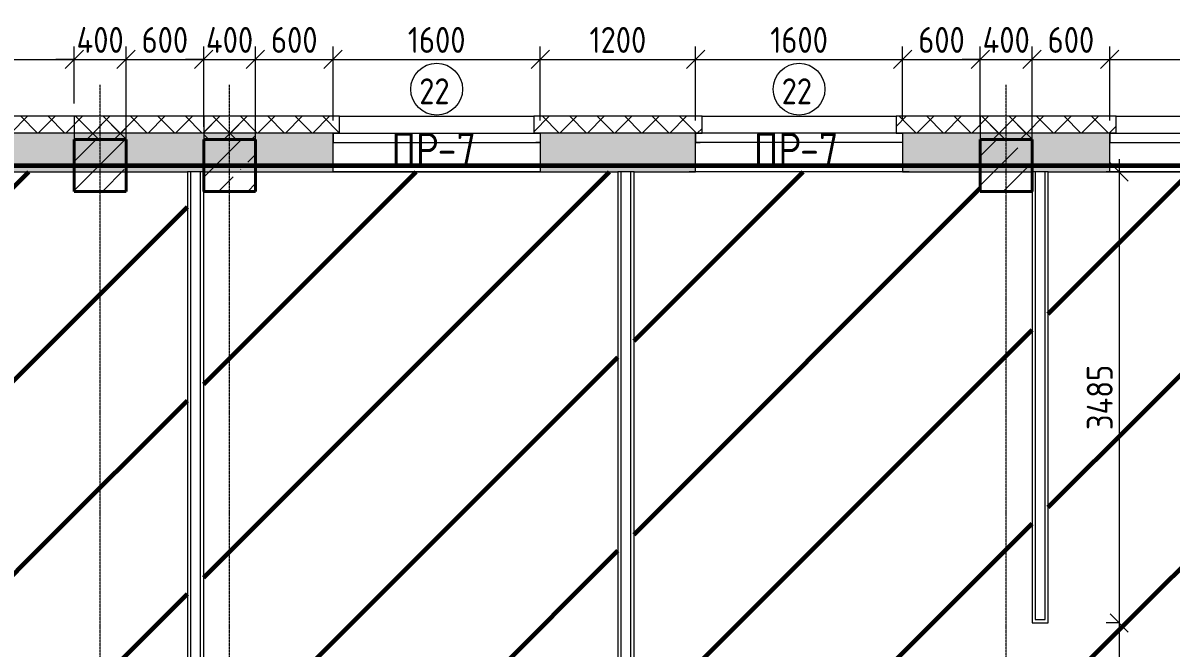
# Model space of a CAD drawing. Header units: millimetres. Extents: x -56773 to 323062, y -262288 to 76460.
# Drawn here: x 14213 to 23083, y -144922 to -140091 of the extents above; entities that cross this region are included whole.
import ezdxf

# ---------------------------------------------------------------- set-up
doc = ezdxf.new("R2010")
doc.units = ezdxf.units.MM
doc.linetypes.add('ADSK_Линия сетки', pattern=[25, 20, -2.5, 0, -2.5])
for name, color, linetype, lineweight in [('1.1)Стяжка керамзит  2 этаж', 5, 'Continuous', 60), ('3.1 Штукатурка внешн стен', 5, 'Continuous', 60), ('_ Окна', 7, 'Continuous', 18), ('Марки', 7, 'Continuous', 20), ('Марки окон', 7, 'Continuous', 20), ('Несущие колонны', 7, 'Continuous', 18), ('Окна', 7, 'Continuous', 9), ('Оси', 7, 'Continuous', 9), ('Размеры', 7, 'Continuous', 9), ('Стены внутренние', 7, 'Continuous', 18), ('Стены наружные', 7, 'Continuous', 18), ('Стены штриховка', 7, 'Continuous', 9)]:
    doc.layers.add(name, color=color, linetype=linetype, lineweight=lineweight)
doc.styles.add('GOST Common_2', font='', dxfattribs={"width": 0.9, "height": 250})
doc.styles.add('GOST Common_3', font='', dxfattribs={"width": 0.9, "height": 200})
doc.styles.get('GOST Common_2').set_extended_font_data('GOST Common')
doc.styles.get('GOST Common_3').set_extended_font_data('GOST Common')
doc.dimstyles.new('ADSK_Основной_2_0_1', dxfattribs={"dimscale": 304.8, "dimtxt": 201.142999, "dimasz": 0.463911, "dimexe": 0.328084, "dimexo": 0.328084, "dimgap": 0.164042, "dimtad": 1, "dimdec": 3, "dimrnd": 0.001, "dimdsep": 46, "dimtxsty": 'GOST Common_3', "dimblk1": 'OBLIQUE', "dimblk2": 'OBLIQUE', "dimsah": 1, "dimcen": 0.09, "dimdle": 0.328084, "dimazin": 2, "dimtfac": 1, "dimtdec": 4, "dimtix": 1, "dimtmove": 1, "dimatfit": 3, "dimfxl": 1, "dimtvp": 1, "dimtolj": 1, "dimtzin": 0, "dimlwd": 20, "dimlwe": 20, "dimarcsym": 2})
doc.dimstyles.new('ADSK_Основной_2_0_2', dxfattribs={"dimscale": 304.8, "dimtxt": 201.142999, "dimasz": 0.463911, "dimexe": 0.328084, "dimexo": 0.328084, "dimgap": 0.164042, "dimtad": 1, "dimdec": 3, "dimrnd": 0.001, "dimdsep": 46, "dimtxsty": 'GOST Common_3', "dimblk1": 'OBLIQUE', "dimblk2": 'OBLIQUE', "dimsah": 1, "dimcen": 0.09, "dimdle": 0.328084, "dimazin": 2, "dimtfac": 1, "dimtdec": 4, "dimtix": 1, "dimtmove": 0, "dimatfit": 3, "dimfxl": 1, "dimtvp": 1, "dimtolj": 1, "dimtzin": 0, "dimlwd": 20, "dimlwe": 20, "dimarcsym": 2})
pattern_1 = [(45, (9.36, -150597.75), (-224.5064, 224.5064), []), (45, (233.87, -150597.75), (-224.5064, 224.5064), [396.875, -79.375, 3.353, -76.022])]
pattern_2 = [(45, (9.36, -150597.75), (-106.066, 106.066), []), (135, (9.36, -150597.75), (-106.066, -106.066), [])]

# ---------------------------------------------------------------- blocks, each defined once
blk = doc.blocks.new('ADSK_КолоннаЖБ_Прямоугольная - 400x400 мм-1807143-Кладочный план 3-го этажа')
at = {"layer": 'Несущие колонны', "lineweight": 40}
for p, q in [((-200, 200), (200, 200)), ((-200, -200), (-200, 200)), ((200, 200), (200, -200)), ((200, -200), (-200, -200))]:
    blk.add_line(p, q, dxfattribs=at)
blk = doc.blocks.new('ОКНО L03 _2СТ_RS - ОК-5_1600х2000h-3556607-Кладочный план 3-го этажа')
at = {"layer": '_ Окна'}
for p, q in [((-838.1, -79), (761.9, -79)), ((-838.1, -149), (-838.1, -79)), ((-838.1, -79), (-803.1, -79)), ((-818.1, -79), (-38.1, -79)), ((-38.1, -79), (741.9, -79)), ((761.9, -79), (726.9, -79)), ((761.9, -149), (761.9, -79)), ((-838.1, -149), (761.9, -149)), ((-838.1, -149), (-833.1, -149)), ((-818.1, -149), (-38.1, -149)), ((-38.1, -149), (741.9, -149)), ((761.9, -149), (756.9, -149))]:
    blk.add_line(p, q, dxfattribs=at)
at = {"layer": 'Окна'}
blk.add_line((-888.1, 150), (811.9, 150), dxfattribs=at)
blk = doc.blocks.new('ОКНО L03 _2СТ_RS - ОК-5_1600х2000h-3556615-Кладочный план 3-го этажа')
at = {"layer": '_ Окна'}
for p, q in [((-838.1, 149), (761.9, 149)), ((-838.1, 149), (-838.1, 79)), ((-838.1, 149), (-833.1, 149)), ((-818.1, 149), (-38.1, 149)), ((-38.1, 149), (741.9, 149)), ((761.9, 149), (756.9, 149)), ((761.9, 149), (761.9, 79)), ((-838.1, 79), (761.9, 79)), ((-838.1, 79), (-803.1, 79)), ((-818.1, 79), (-38.1, 79)), ((-38.1, 79), (741.9, 79)), ((761.9, 79), (726.9, 79))]:
    blk.add_line(p, q, dxfattribs=at)
at = {"layer": 'Окна'}
blk.add_line((-888.1, -150), (811.9, -150), dxfattribs=at)
blk = doc.blocks.new('_Oblique')
at = {"color": 0, "linetype": 'ByBlock', "lineweight": -2}
blk.add_line((-0.5, -0.5), (0.5, 0.5), dxfattribs=at)
blk = doc.blocks.new('*D5256')
at = {"layer": 'Defpoints', "color": 0, "transparency": 16777216}
for p in [(12609.4, -140272.3), (14609.4, -140372.3), (14609.4, -140812.8)]:
    blk.add_point(p, dxfattribs=at)
at = {"layer": 'Размеры', "color": 0, "lineweight": 20, "transparency": 16777216}
for p, q in [((14609.4, -140712.8), (14609.4, -140272.3)), ((12509.4, -140372.3), (14709.4, -140372.3)), ((12609.4, -140372.3), (12609.4, -140472.3))]:
    blk.add_line(p, q, dxfattribs=at)
at = {"layer": 'Размеры', "color": 0, "lineweight": 20, "transparency": 16777216, "xscale": 141.4, "yscale": 141.4, "zscale": 141.4, "rotation": 180}
blk.add_blockref('_Oblique', (12609.4, -140372.3), dxfattribs=at)
at = {"layer": 'Размеры', "color": 0, "lineweight": 20, "transparency": 16777216, "xscale": 141.4, "yscale": 141.4, "zscale": 141.4}
blk.add_blockref('_Oblique', (14609.4, -140372.3), dxfattribs=at)
at = {"layer": 'Размеры', "color": 0, "lineweight": 9, "transparency": 16777216, "insert": (13609.4, -140222.3), "char_height": 200, "width": 605.475, "attachment_point": 5, "style": 'GOST Common_3'}
blk.add_mtext('\\A1;2000', dxfattribs=at)
blk = doc.blocks.new('*D5257')
at = {"layer": 'Defpoints', "color": 0, "transparency": 16777216}
for p in [(15009.4, -140372.3), (14609.4, -140812.8), (15009.4, -140992.8)]:
    blk.add_point(p, dxfattribs=at)
at = {"layer": 'Размеры', "color": 0, "lineweight": 20, "transparency": 16777216}
for p, q in [((14609.4, -140712.8), (14609.4, -140272.3)), ((15009.4, -140892.8), (15009.4, -140272.3)), ((14609.4, -140372.3), (14468, -140372.3)), ((14609.4, -140372.3), (15009.4, -140372.3)), ((15009.4, -140372.3), (15150.8, -140372.3))]:
    blk.add_line(p, q, dxfattribs=at)
at = {"layer": 'Размеры', "color": 0, "lineweight": 20, "transparency": 16777216, "xscale": 141.4, "yscale": 141.4, "zscale": 141.4}
blk.add_blockref('_Oblique', (14609.4, -140372.3), dxfattribs=at)
at = {"layer": 'Размеры', "color": 0, "lineweight": 20, "transparency": 16777216, "xscale": 141.4, "yscale": 141.4, "zscale": 141.4, "rotation": 180}
blk.add_blockref('_Oblique', (15009.4, -140372.3), dxfattribs=at)
at = {"layer": 'Размеры', "color": 0, "lineweight": 9, "transparency": 16777216, "insert": (14809.4, -140222.3), "char_height": 200, "width": 474.561, "attachment_point": 5, "style": 'GOST Common_3'}
blk.add_mtext('\\A1;400', dxfattribs=at)
blk = doc.blocks.new('*D5258')
at = {"layer": 'Defpoints', "color": 0, "transparency": 16777216}
for p in [(15609.4, -140372.3), (15009.4, -140992.8), (15609.4, -140992.8)]:
    blk.add_point(p, dxfattribs=at)
at = {"layer": 'Размеры', "color": 0, "lineweight": 20, "transparency": 16777216}
for p, q in [((15009.4, -140892.8), (15009.4, -140272.3)), ((15609.4, -140892.8), (15609.4, -140272.3)), ((14909.4, -140372.3), (15709.4, -140372.3))]:
    blk.add_line(p, q, dxfattribs=at)
at = {"layer": 'Размеры', "color": 0, "lineweight": 20, "transparency": 16777216, "xscale": 141.4, "yscale": 141.4, "zscale": 141.4, "rotation": 180}
blk.add_blockref('_Oblique', (15009.4, -140372.3), dxfattribs=at)
at = {"layer": 'Размеры', "color": 0, "lineweight": 20, "transparency": 16777216, "xscale": 141.4, "yscale": 141.4, "zscale": 141.4}
blk.add_blockref('_Oblique', (15609.4, -140372.3), dxfattribs=at)
at = {"layer": 'Размеры', "color": 0, "lineweight": 9, "transparency": 16777216, "insert": (15309.4, -140222.3), "char_height": 200, "width": 454.106, "attachment_point": 5, "style": 'GOST Common_3'}
blk.add_mtext('\\A1;600', dxfattribs=at)
blk = doc.blocks.new('*D5259')
at = {"layer": 'Defpoints', "color": 0, "transparency": 16777216}
for p in [(16009.4, -140372.3), (15609.4, -140992.8), (16009.4, -140992.8)]:
    blk.add_point(p, dxfattribs=at)
at = {"layer": 'Размеры', "color": 0, "lineweight": 20, "transparency": 16777216}
for p, q in [((15609.4, -140892.8), (15609.4, -140272.3)), ((16009.4, -140892.8), (16009.4, -140272.3)), ((15609.4, -140372.3), (15468, -140372.3)), ((15609.4, -140372.3), (16009.4, -140372.3)), ((16009.4, -140372.3), (16150.8, -140372.3))]:
    blk.add_line(p, q, dxfattribs=at)
at = {"layer": 'Размеры', "color": 0, "lineweight": 20, "transparency": 16777216, "xscale": 141.4, "yscale": 141.4, "zscale": 141.4}
blk.add_blockref('_Oblique', (15609.4, -140372.3), dxfattribs=at)
at = {"layer": 'Размеры', "color": 0, "lineweight": 20, "transparency": 16777216, "xscale": 141.4, "yscale": 141.4, "zscale": 141.4, "rotation": 180}
blk.add_blockref('_Oblique', (16009.4, -140372.3), dxfattribs=at)
at = {"layer": 'Размеры', "color": 0, "lineweight": 9, "transparency": 16777216, "insert": (15809.4, -140222.3), "char_height": 200, "width": 474.561, "attachment_point": 5, "style": 'GOST Common_3'}
blk.add_mtext('\\A1;400', dxfattribs=at)
blk = doc.blocks.new('*D5260')
at = {"layer": 'Defpoints', "color": 0, "transparency": 16777216}
for p in [(16609.4, -140372.3), (16009.4, -140992.8), (16609.4, -140943.8)]:
    blk.add_point(p, dxfattribs=at)
at = {"layer": 'Размеры', "color": 0, "lineweight": 20, "transparency": 16777216}
for p, q in [((16009.4, -140892.8), (16009.4, -140272.3)), ((16609.4, -140843.8), (16609.4, -140272.3)), ((15909.4, -140372.3), (16709.4, -140372.3))]:
    blk.add_line(p, q, dxfattribs=at)
at = {"layer": 'Размеры', "color": 0, "lineweight": 20, "transparency": 16777216, "xscale": 141.4, "yscale": 141.4, "zscale": 141.4, "rotation": 180}
blk.add_blockref('_Oblique', (16009.4, -140372.3), dxfattribs=at)
at = {"layer": 'Размеры', "color": 0, "lineweight": 20, "transparency": 16777216, "xscale": 141.4, "yscale": 141.4, "zscale": 141.4}
blk.add_blockref('_Oblique', (16609.4, -140372.3), dxfattribs=at)
at = {"layer": 'Размеры', "color": 0, "lineweight": 9, "transparency": 16777216, "insert": (16309.4, -140222.3), "char_height": 200, "width": 454.106, "attachment_point": 5, "style": 'GOST Common_3'}
blk.add_mtext('\\A1;600', dxfattribs=at)
blk = doc.blocks.new('*D5261')
at = {"layer": 'Defpoints', "color": 0, "transparency": 16777216}
for p in [(18209.4, -140372.3), (16609.4, -140943.8), (18209.4, -140943.8)]:
    blk.add_point(p, dxfattribs=at)
at = {"layer": 'Размеры', "color": 0, "lineweight": 20, "transparency": 16777216}
for p, q in [((16609.4, -140843.8), (16609.4, -140272.3)), ((18209.4, -140843.8), (18209.4, -140272.3)), ((16509.4, -140372.3), (18309.4, -140372.3))]:
    blk.add_line(p, q, dxfattribs=at)
at = {"layer": 'Размеры', "color": 0, "lineweight": 20, "transparency": 16777216, "xscale": 141.4, "yscale": 141.4, "zscale": 141.4, "rotation": 180}
blk.add_blockref('_Oblique', (16609.4, -140372.3), dxfattribs=at)
at = {"layer": 'Размеры', "color": 0, "lineweight": 20, "transparency": 16777216, "xscale": 141.4, "yscale": 141.4, "zscale": 141.4}
blk.add_blockref('_Oblique', (18209.4, -140372.3), dxfattribs=at)
at = {"layer": 'Размеры', "color": 0, "lineweight": 9, "transparency": 16777216, "insert": (17409.4, -140222.3), "char_height": 200, "width": 560.473, "attachment_point": 5, "style": 'GOST Common_3'}
blk.add_mtext('\\A1;1600', dxfattribs=at)
blk = doc.blocks.new('*D5262')
at = {"layer": 'Defpoints', "color": 0, "transparency": 16777216}
for p in [(19409.4, -140372.3), (18209.4, -140943.8), (19409.4, -140943.8)]:
    blk.add_point(p, dxfattribs=at)
at = {"layer": 'Размеры', "color": 0, "lineweight": 20, "transparency": 16777216}
for p, q in [((18209.4, -140843.8), (18209.4, -140272.3)), ((19409.4, -140843.8), (19409.4, -140272.3)), ((18109.4, -140372.3), (19509.4, -140372.3))]:
    blk.add_line(p, q, dxfattribs=at)
at = {"layer": 'Размеры', "color": 0, "lineweight": 20, "transparency": 16777216, "xscale": 141.4, "yscale": 141.4, "zscale": 141.4, "rotation": 180}
blk.add_blockref('_Oblique', (18209.4, -140372.3), dxfattribs=at)
at = {"layer": 'Размеры', "color": 0, "lineweight": 20, "transparency": 16777216, "xscale": 141.4, "yscale": 141.4, "zscale": 141.4}
blk.add_blockref('_Oblique', (19409.4, -140372.3), dxfattribs=at)
at = {"layer": 'Размеры', "color": 0, "lineweight": 9, "transparency": 16777216, "insert": (18809.4, -140222.3), "char_height": 200, "width": 560.473, "attachment_point": 5, "style": 'GOST Common_3'}
blk.add_mtext('\\A1;1200', dxfattribs=at)
blk = doc.blocks.new('*D5263')
at = {"layer": 'Defpoints', "color": 0, "transparency": 16777216}
for p in [(21009.4, -140372.3), (19409.4, -140943.8), (21009.4, -140943.8)]:
    blk.add_point(p, dxfattribs=at)
at = {"layer": 'Размеры', "color": 0, "lineweight": 20, "transparency": 16777216}
for p, q in [((19409.4, -140843.8), (19409.4, -140272.3)), ((21009.4, -140843.8), (21009.4, -140272.3)), ((19309.4, -140372.3), (21109.4, -140372.3))]:
    blk.add_line(p, q, dxfattribs=at)
at = {"layer": 'Размеры', "color": 0, "lineweight": 20, "transparency": 16777216, "xscale": 141.4, "yscale": 141.4, "zscale": 141.4, "rotation": 180}
blk.add_blockref('_Oblique', (19409.4, -140372.3), dxfattribs=at)
at = {"layer": 'Размеры', "color": 0, "lineweight": 20, "transparency": 16777216, "xscale": 141.4, "yscale": 141.4, "zscale": 141.4}
blk.add_blockref('_Oblique', (21009.4, -140372.3), dxfattribs=at)
at = {"layer": 'Размеры', "color": 0, "lineweight": 9, "transparency": 16777216, "insert": (20209.4, -140222.3), "char_height": 200, "width": 560.473, "attachment_point": 5, "style": 'GOST Common_3'}
blk.add_mtext('\\A1;1600', dxfattribs=at)
blk = doc.blocks.new('*D5264')
at = {"layer": 'Defpoints', "color": 0, "transparency": 16777216}
for p in [(21609.4, -140372.3), (21009.4, -140943.8), (21609.4, -140992.8)]:
    blk.add_point(p, dxfattribs=at)
at = {"layer": 'Размеры', "color": 0, "lineweight": 20, "transparency": 16777216}
for p, q in [((21009.4, -140843.8), (21009.4, -140272.3)), ((21609.4, -140892.8), (21609.4, -140272.3)), ((20909.4, -140372.3), (21709.4, -140372.3))]:
    blk.add_line(p, q, dxfattribs=at)
at = {"layer": 'Размеры', "color": 0, "lineweight": 20, "transparency": 16777216, "xscale": 141.4, "yscale": 141.4, "zscale": 141.4, "rotation": 180}
blk.add_blockref('_Oblique', (21009.4, -140372.3), dxfattribs=at)
at = {"layer": 'Размеры', "color": 0, "lineweight": 20, "transparency": 16777216, "xscale": 141.4, "yscale": 141.4, "zscale": 141.4}
blk.add_blockref('_Oblique', (21609.4, -140372.3), dxfattribs=at)
at = {"layer": 'Размеры', "color": 0, "lineweight": 9, "transparency": 16777216, "insert": (21309.4, -140222.3), "char_height": 200, "width": 454.106, "attachment_point": 5, "style": 'GOST Common_3'}
blk.add_mtext('\\A1;600', dxfattribs=at)
blk = doc.blocks.new('*D5265')
at = {"layer": 'Defpoints', "color": 0, "transparency": 16777216}
for p in [(22009.4, -140372.3), (21609.4, -140992.8), (22009.4, -140992.8)]:
    blk.add_point(p, dxfattribs=at)
at = {"layer": 'Размеры', "color": 0, "lineweight": 20, "transparency": 16777216}
for p, q in [((21609.4, -140892.8), (21609.4, -140272.3)), ((22009.4, -140892.8), (22009.4, -140272.3)), ((21609.4, -140372.3), (21468, -140372.3)), ((21609.4, -140372.3), (22009.4, -140372.3)), ((22009.4, -140372.3), (22150.8, -140372.3))]:
    blk.add_line(p, q, dxfattribs=at)
at = {"layer": 'Размеры', "color": 0, "lineweight": 20, "transparency": 16777216, "xscale": 141.4, "yscale": 141.4, "zscale": 141.4}
blk.add_blockref('_Oblique', (21609.4, -140372.3), dxfattribs=at)
at = {"layer": 'Размеры', "color": 0, "lineweight": 20, "transparency": 16777216, "xscale": 141.4, "yscale": 141.4, "zscale": 141.4, "rotation": 180}
blk.add_blockref('_Oblique', (22009.4, -140372.3), dxfattribs=at)
at = {"layer": 'Размеры', "color": 0, "lineweight": 9, "transparency": 16777216, "insert": (21809.4, -140222.3), "char_height": 200, "width": 474.561, "attachment_point": 5, "style": 'GOST Common_3'}
blk.add_mtext('\\A1;400', dxfattribs=at)
blk = doc.blocks.new('*D5266')
at = {"layer": 'Defpoints', "color": 0, "transparency": 16777216}
for p in [(22609.4, -140372.3), (22009.4, -140992.8), (22609.4, -140943.8)]:
    blk.add_point(p, dxfattribs=at)
at = {"layer": 'Размеры', "color": 0, "lineweight": 20, "transparency": 16777216}
for p, q in [((22009.4, -140892.8), (22009.4, -140272.3)), ((22609.4, -140843.8), (22609.4, -140272.3)), ((21909.4, -140372.3), (22709.4, -140372.3))]:
    blk.add_line(p, q, dxfattribs=at)
at = {"layer": 'Размеры', "color": 0, "lineweight": 20, "transparency": 16777216, "xscale": 141.4, "yscale": 141.4, "zscale": 141.4, "rotation": 180}
blk.add_blockref('_Oblique', (22009.4, -140372.3), dxfattribs=at)
at = {"layer": 'Размеры', "color": 0, "lineweight": 20, "transparency": 16777216, "xscale": 141.4, "yscale": 141.4, "zscale": 141.4}
blk.add_blockref('_Oblique', (22609.4, -140372.3), dxfattribs=at)
at = {"layer": 'Размеры', "color": 0, "lineweight": 9, "transparency": 16777216, "insert": (22309.4, -140222.3), "char_height": 200, "width": 454.106, "attachment_point": 5, "style": 'GOST Common_3'}
blk.add_mtext('\\A1;600', dxfattribs=at)
blk = doc.blocks.new('*D5267')
at = {"layer": 'Defpoints', "color": 0, "transparency": 16777216}
for p in [(24209.4, -140372.3), (22609.4, -140943.8), (24209.4, -140943.8)]:
    blk.add_point(p, dxfattribs=at)
at = {"layer": 'Размеры', "color": 0, "lineweight": 20, "transparency": 16777216}
for p, q in [((22609.4, -140843.8), (22609.4, -140272.3)), ((24209.4, -140843.8), (24209.4, -140272.3)), ((22509.4, -140372.3), (24309.4, -140372.3))]:
    blk.add_line(p, q, dxfattribs=at)
at = {"layer": 'Размеры', "color": 0, "lineweight": 20, "transparency": 16777216, "xscale": 141.4, "yscale": 141.4, "zscale": 141.4, "rotation": 180}
blk.add_blockref('_Oblique', (22609.4, -140372.3), dxfattribs=at)
at = {"layer": 'Размеры', "color": 0, "lineweight": 20, "transparency": 16777216, "xscale": 141.4, "yscale": 141.4, "zscale": 141.4}
blk.add_blockref('_Oblique', (24209.4, -140372.3), dxfattribs=at)
at = {"layer": 'Размеры', "color": 0, "lineweight": 9, "transparency": 16777216, "insert": (23409.4, -140222.3), "char_height": 200, "width": 560.473, "attachment_point": 5, "style": 'GOST Common_3'}
blk.add_mtext('\\A1;1600', dxfattribs=at)
blk = doc.blocks.new('*D5654')
at = {"layer": 'Defpoints', "color": 0, "transparency": 16777216}
for p in [(22782.1, -141242.8), (22682.1, -144727.8), (22782.1, -144727.8)]:
    blk.add_point(p, dxfattribs=at)
at = {"layer": 'Размеры', "color": 0, "lineweight": 20, "transparency": 16777216}
for p, q in [((22682.1, -141142.8), (22682.1, -144827.8)), ((22682.1, -141242.8), (22582.1, -141242.8)), ((22682.1, -144727.8), (22582.1, -144727.8))]:
    blk.add_line(p, q, dxfattribs=at)
at = {"layer": 'Размеры', "color": 0, "lineweight": 20, "transparency": 16777216, "xscale": 141.4, "yscale": 141.4, "zscale": 141.4}
for p, rotation in [((22682.1, -141242.8), 90), ((22682.1, -144727.8), 270)]:
    blk.add_blockref('_Oblique', p, dxfattribs=dict(at, rotation=rotation))
at = {"layer": 'Размеры', "color": 0, "lineweight": 9, "transparency": 16777216, "insert": (22532.1, -142985.3), "char_height": 200, "width": 625.93, "attachment_point": 5, "rotation": 90, "style": 'GOST Common_3'}
blk.add_mtext('\\A1;3485', dxfattribs=at)
blk = doc.blocks.new('*D5655')
at = {"layer": 'Defpoints', "color": 0, "transparency": 16777216}
for p in [(22782.1, -144727.8), (22682.1, -145927.8), (22782.1, -145927.8)]:
    blk.add_point(p, dxfattribs=at)
at = {"layer": 'Размеры', "color": 0, "lineweight": 20, "transparency": 16777216}
for p, q in [((22682.1, -144627.8), (22682.1, -146027.8)), ((22682.1, -144727.8), (22582.1, -144727.8)), ((22682.1, -145927.8), (22582.1, -145927.8))]:
    blk.add_line(p, q, dxfattribs=at)
at = {"layer": 'Размеры', "color": 0, "lineweight": 20, "transparency": 16777216, "xscale": 141.4, "yscale": 141.4, "zscale": 141.4}
for p, rotation in [((22682.1, -144727.8), 90), ((22682.1, -145927.8), 270)]:
    blk.add_blockref('_Oblique', p, dxfattribs=dict(at, rotation=rotation))
at = {"layer": 'Размеры', "color": 0, "lineweight": 9, "transparency": 16777216, "insert": (22532.1, -145327.8), "char_height": 200, "width": 560.473, "attachment_point": 5, "rotation": 90, "style": 'GOST Common_3'}
blk.add_mtext('\\A1;1200', dxfattribs=at)
blk = doc.blocks.new('М_окна1 - Маркировка типоразмера-1510237-Кладочный план 3-го этажа')
at = {"layer": 'Марки окон'}
blk.add_circle((0, 0), 2, dxfattribs=at)

msp = doc.modelspace()

# ---------------------------------------------------------------- hatches: boundary and pattern name
at = {"layer": '1.1)Стяжка керамзит  2 этаж', "transparency": 33554687}
h = msp.add_hatch(dxfattribs=at)
h.set_pattern_fill('ANSI31', color=5, scale=333)
h.paths.add_polyline_path([(14377.9359, -141242.7816), (12609.3615, -141242.7816), (12609.3615, -146917.7816), (13384.3615, -146917.7816), (13384.3615, -147642.7816), (13459.3615, -147642.7816), (13459.3615, -147720.3127), (14377.9359, -147720.3127)])
h = msp.add_hatch(dxfattribs=at)
h.set_pattern_fill('ANSI31', color=5, scale=333)
h.paths.add_polyline_path([(15484.3615, -141242.7816), (15009.3615, -141242.7816), (15009.3615, -141392.7816), (14609.3615, -141392.7816), (14609.3615, -141242.7816), (14377.9359, -141242.7816), (14377.9359, -147720.3127), (14509.3615, -147720.3127), (14509.3615, -147642.7816), (14584.3615, -147642.7816), (14584.3615, -146917.7816), (15484.3615, -146917.7816)])
h = msp.add_hatch(dxfattribs=at)
h.set_pattern_fill('ANSI31', color=5, scale=333)
h.paths.add_polyline_path([(18809.3615, -141242.7816), (18209.3615, -141242.7816), (16559.3615, -141242.7816), (16009.3615, -141242.7816), (16009.3615, -141392.7816), (15609.3615, -141392.7816), (15609.3615, -146917.7816), (16684.3615, -146917.7816), (16684.3615, -147642.7816), (16934.3615, -147642.7816), (16934.3615, -147720.3127), (18134.3615, -147720.3127), (18134.3615, -147642.7816), (18334.3615, -147642.7816), (18334.3615, -146917.7816), (18809.3615, -146917.7816)])
h = msp.add_hatch(dxfattribs=at)
h.set_pattern_fill('ANSI31', color=5, scale=333)
h.paths.add_polyline_path([(22857.5795, -141242.7816), (22559.3615, -141242.7816), (22134.3615, -141242.7816), (22134.3615, -144727.7816), (22009.3615, -144727.7816), (22009.3615, -141392.7816), (21609.3615, -141392.7816), (21609.3615, -141242.7816), (21009.3615, -141242.7816), (19359.3615, -141242.7816), (18934.3615, -141242.7816), (18934.3615, -146917.7816), (22009.3615, -146917.7816), (22009.3615, -145927.7816), (22134.3615, -145927.7816), (22134.3615, -147720.3127), (22857.5795, -147720.3127)])
h = msp.add_hatch(dxfattribs=at)
h.set_pattern_fill('ANSI31', color=5, scale=333)
h.paths.add_polyline_path([(31337.2231, -141242.7816), (30784.3615, -141242.7816), (30784.3615, -144867.7816), (30659.3615, -144867.7816), (30659.3615, -141242.7816), (30209.3615, -141242.7816), (28559.3615, -141242.7816), (28009.3615, -141242.7816), (28009.3615, -141392.7816), (27609.3615, -141392.7816), (27609.3615, -144792.7816), (27484.3615, -144792.7816), (27484.3615, -141242.7816), (27009.3615, -141242.7816), (25359.3615, -141242.7816), (24209.3615, -141242.7816), (22857.5795, -141242.7816), (22857.5795, -147720.3127), (26534.3615, -147720.3127), (26534.3615, -146917.7816), (27484.3615, -146917.7816), (27484.3615, -145992.7816), (27609.3615, -145992.7816), (27609.3615, -146917.7816), (30659.3615, -146917.7816), (30659.3615, -145917.7816), (30784.3615, -145917.7816), (30784.3615, -146917.7816), (31337.2231, -146917.7816)])
at = {"layer": 'Несущие колонны', "lineweight": 9}
h = msp.add_hatch(dxfattribs=at)
h.set_pattern_fill('FP_1', color=256, style=0, pattern_type=2)
h.set_pattern_definition(pattern_1)
h.paths.add_polyline_path([(15009.3615, -141392.7816), (15009.3615, -140992.7816), (14609.3615, -140992.7816), (14609.3615, -141392.7816)])
h = msp.add_hatch(dxfattribs=at)
h.set_pattern_fill('FP_1', color=256, style=0, pattern_type=2)
h.set_pattern_definition(pattern_1)
h.paths.add_polyline_path([(15609.3615, -141392.7816), (16009.3615, -141392.7816), (16009.3615, -140992.7816), (15609.3615, -140992.7816)])
h = msp.add_hatch(dxfattribs=at)
h.set_pattern_fill('FP_1', color=256, style=0, pattern_type=2)
h.set_pattern_definition(pattern_1)
h.paths.add_polyline_path([(22009.3615, -141392.7816), (22009.3615, -140992.7816), (21609.3615, -140992.7816), (21609.3615, -141392.7816)])
at = {"layer": 'Стены внутренние', "lineweight": 9}
h = msp.add_hatch(dxfattribs=at)
h.set_pattern_fill('FP_2', color=256, style=0, pattern_type=2)
h.set_pattern_definition([(45, (9.36, -150597.75), (84.18955, 308.69595), [396.875, -79.375, 3.353, -76.022])])
h.paths.add_polyline_path([(41809.3615, -141242.7816), (42009.3615, -141242.7816), (42009.3615, -140942.7816), (39009.3615, -140943.7816), (39009.3615, -141242.7816), (41759.3615, -141242.7816)])
h.paths.add_polyline_path([(22034.3615, -141242.7816), (22609.3615, -141242.7816), (22609.3615, -140943.7816), (21009.3615, -140943.7816), (21009.3615, -141242.7816), (22009.3615, -141242.7816)])
h.paths.add_polyline_path([(30659.3615, -141242.7816), (31409.3615, -141242.7816), (31409.3615, -140943.7816), (30209.3615, -140943.7816), (30209.3615, -141242.7816)])
h.paths.add_polyline_path([(27609.3615, -141242.7816), (28609.3615, -141242.7816), (28609.3615, -140943.7816), (27009.3615, -140943.7816), (27009.3615, -141242.7816), (27584.3615, -141242.7816)])
h.paths.add_polyline_path([(37059.3615, -141242.7816), (37409.3615, -141242.7816), (37409.3615, -140943.7816), (36209.3615, -140943.7816), (36209.3615, -141242.7816), (37034.3615, -141242.7816)])
h.paths.add_polyline_path([(33009.3615, -141242.7816), (34609.3615, -141242.7816), (34609.3615, -140943.7816), (33009.3615, -140943.7816)])
h.paths.add_polyline_path([(25409.3615, -141242.7816), (25409.3615, -140943.7816), (24209.3615, -140943.7816), (24209.3615, -141242.7816)])
h.paths.add_polyline_path([(15509.3615, -141242.7816), (16609.3615, -141242.7816), (16609.3615, -140943.7816), (12609.3615, -140942.7816), (12609.3615, -141242.7816), (15484.3615, -141242.7816)])
h.paths.add_polyline_path([(18834.3615, -141242.7816), (19409.3615, -141242.7816), (19409.3615, -140943.7816), (18209.3615, -140943.7816), (18209.3615, -141242.7816), (18809.3615, -141242.7816)])
at = {"layer": 'Стены наружные', "lineweight": 9}
h = msp.add_hatch(dxfattribs=at)
h.set_pattern_fill('FP_4', color=256, style=0, pattern_type=2)
h.set_pattern_definition(pattern_2)
h.paths.add_polyline_path([(41829.3615, -140942.7816), (41829.3615, -140812.7816), (38959.3615, -140812.7816), (38959.3615, -140942.7816), (41469.6099, -140942.7816)])
h.paths.add_polyline_path([(34659.3615, -140942.7816), (34659.3615, -140812.7816), (32959.3615, -140812.7816), (32959.3615, -140942.7816)])
h.paths.add_polyline_path([(36159.3615, -140942.7816), (37459.3615, -140942.7816), (37459.3615, -140812.7816), (36159.3615, -140812.7816), (36159.3615, -140879.5231)])
h.paths.add_polyline_path([(31459.3615, -140942.7816), (31459.3615, -140812.7816), (30159.3615, -140812.7816), (30159.3615, -140942.7816)])
h.paths.add_polyline_path([(26959.3615, -140942.7816), (28659.3615, -140942.7816), (28659.3615, -140812.7816), (26959.3615, -140812.7816), (26959.3615, -140879.5231)])
h.paths.add_polyline_path([(22659.3615, -140942.7816), (22659.3615, -140812.7816), (20959.3615, -140812.7816), (20959.3615, -140942.7816)])
h.paths.add_polyline_path([(24159.3615, -140942.7816), (25459.3615, -140942.7816), (25459.3615, -140812.7816), (24159.3615, -140812.7816), (24159.3615, -140879.5231)])
h.paths.add_polyline_path([(19459.3615, -140942.7816), (19459.3615, -140812.7816), (18159.3615, -140812.7816), (18159.3615, -140942.7816)])
h.paths.add_polyline_path([(16659.3615, -140942.7816), (16659.3615, -140812.7816), (12789.3615, -140812.7816), (12789.3615, -140942.7816), (16430.3757, -140942.7816)])
h = msp.add_hatch(dxfattribs=at)
h.set_pattern_fill('FP_4', color=256, style=0, pattern_type=2)
h.set_pattern_definition(pattern_2)
h.paths.add_polyline_path([(15009.3615, -140992.7816), (15009.3615, -140812.7816), (14609.3615, -140812.7816), (14609.3615, -140992.7816)])
h = msp.add_hatch(dxfattribs=at)
h.set_pattern_fill('FP_4', color=256, style=0, pattern_type=2)
h.set_pattern_definition(pattern_2)
h.paths.add_polyline_path([(16009.3615, -140992.7816), (16009.3615, -140812.7816), (15609.3615, -140812.7816), (15609.3615, -140992.7816)])
h = msp.add_hatch(dxfattribs=at)
h.set_pattern_fill('FP_4', color=256, style=0, pattern_type=2)
h.set_pattern_definition(pattern_2)
h.paths.add_polyline_path([(22009.3615, -140992.7816), (22009.3615, -140812.7816), (21609.3615, -140812.7816), (21609.3615, -140992.7816)])

# ---------------------------------------------------------------- linework, layer by layer
at = {"layer": '3.1 Штукатурка внешн стен'}
msp.add_lwpolyline([(12609.3615, -146917.7816), (12609.3615, -141192.7816), (41734.3615, -141192.7816)], dxfattribs=at)
at = {"layer": 'Несущие колонны', "lineweight": 9}
for p, q in [((15009.3615, -140992.7816), (14609.3615, -140992.7816)), ((14609.3615, -140992.7816), (14609.3615, -141392.7816)), ((15009.3615, -141392.7816), (15009.3615, -140992.7816)), ((16009.3615, -140992.7816), (15609.3615, -140992.7816)), ((15609.3615, -140992.7816), (15609.3615, -141392.7816)), ((16009.3615, -141392.7816), (16009.3615, -140992.7816)), ((22009.3615, -140992.7816), (21609.3615, -140992.7816)), ((21609.3615, -140992.7816), (21609.3615, -141392.7816)), ((22009.3615, -141392.7816), (22009.3615, -140992.7816)), ((14609.3615, -141392.7816), (15009.3615, -141392.7816)), ((15609.3615, -141392.7816), (16009.3615, -141392.7816)), ((21609.3615, -141392.7816), (22009.3615, -141392.7816))]:
    msp.add_line(p, q, dxfattribs=at)
at = {"layer": 'Оси', "linetype": 'ADSK_Линия сетки', "lineweight": 5}
for p, q in [((14809.3615, -161571.6329), (14809.3615, -140570.3055)), ((15809.3615, -161571.6329), (15809.3615, -140570.3055)), ((21809.3615, -161571.6329), (21809.3615, -140570.3055)), ((62587.9153, -141192.7816), (-25230.7352, -141192.7816))]:
    msp.add_line(p, q, dxfattribs=at)
at = {"layer": 'Стены внутренние', "lineweight": 5}
for p, q in [((16609.3615, -141242.7816), (16609.3615, -140943.7816)), ((16609.3615, -140943.7816), (16659.3615, -140943.7816)), ((16659.3615, -140943.7816), (16659.3615, -140942.7816)), ((18159.3615, -140942.7816), (18159.3615, -140943.7816)), ((18159.3615, -140943.7816), (18209.3615, -140943.7816)), ((18209.3615, -140943.7816), (18209.3615, -141242.7816)), ((19409.3615, -141242.7816), (19409.3615, -140943.7816)), ((19409.3615, -140943.7816), (19459.3615, -140943.7816)), ((19459.3615, -140943.7816), (19459.3615, -140942.7816)), ((20959.3615, -140942.7816), (20959.3615, -140943.7816)), ((20959.3615, -140943.7816), (21009.3615, -140943.7816)), ((21009.3615, -140943.7816), (21009.3615, -141242.7816)), ((22609.3615, -141242.7816), (22609.3615, -140943.7816)), ((22609.3615, -140943.7816), (22659.3615, -140943.7816)), ((22659.3615, -140943.7816), (22659.3615, -140942.7816)), ((12609.3615, -141242.7816), (15484.3615, -141242.7816)), ((15484.3615, -141242.7816), (15484.3615, -146917.7816)), ((15609.3615, -141242.7816), (16609.3615, -141242.7816)), ((15609.3615, -146917.7816), (15609.3615, -141242.7816)), ((18209.3615, -141242.7816), (16609.3615, -141242.7816)), ((18209.3615, -141242.7816), (18809.3615, -141242.7816)), ((18809.3615, -141242.7816), (18809.3615, -146917.7816)), ((18934.3615, -141242.7816), (19409.3615, -141242.7816)), ((18934.3615, -146917.7816), (18934.3615, -141242.7816)), ((21009.3615, -141242.7816), (19409.3615, -141242.7816)), ((21009.3615, -141242.7816), (22009.3615, -141242.7816)), ((22009.3615, -141242.7816), (22009.3615, -144727.7816)), ((22134.3615, -141242.7816), (22609.3615, -141242.7816)), ((22134.3615, -144727.7816), (22134.3615, -141242.7816)), ((24209.3615, -141242.7816), (22609.3615, -141242.7816)), ((22009.3615, -144727.7816), (22134.3615, -144727.7816))]:
    msp.add_line(p, q, dxfattribs=at)
at = {"layer": 'Стены наружные', "lineweight": 9}
for p, q in [((16659.3615, -140812.7816), (12609.3615, -140812.7816)), ((14609.3615, -140812.7816), (14609.3615, -140992.7816)), ((15009.3615, -140992.7816), (15009.3615, -140812.7816)), ((15609.3615, -140812.7816), (15609.3615, -140992.7816)), ((16009.3615, -140992.7816), (16009.3615, -140812.7816)), ((16659.3615, -140942.7816), (16659.3615, -140812.7816)), ((16659.3615, -140812.7816), (18159.3615, -140812.7816)), ((19459.3615, -140812.7816), (18159.3615, -140812.7816)), ((18159.3615, -140812.7816), (18159.3615, -140942.7816)), ((19459.3615, -140942.7816), (19459.3615, -140812.7816)), ((19459.3615, -140812.7816), (20959.3615, -140812.7816)), ((22659.3615, -140812.7816), (20959.3615, -140812.7816)), ((20959.3615, -140812.7816), (20959.3615, -140942.7816)), ((21609.3615, -140812.7816), (21609.3615, -140992.7816)), ((22009.3615, -140992.7816), (22009.3615, -140812.7816)), ((22659.3615, -140942.7816), (22659.3615, -140812.7816)), ((22659.3615, -140812.7816), (24159.3615, -140812.7816)), ((14609.3615, -140992.7816), (15009.3615, -140992.7816)), ((15609.3615, -140992.7816), (16009.3615, -140992.7816)), ((21609.3615, -140992.7816), (22009.3615, -140992.7816))]:
    msp.add_line(p, q, dxfattribs=at)
at = {"layer": 'Стены штриховка', "lineweight": 9}
for p, q in [((16659.3615, -140942.7816), (12789.3615, -140942.7816)), ((19459.3615, -140942.7816), (18159.3615, -140942.7816)), ((22659.3615, -140942.7816), (20959.3615, -140942.7816)), ((15609.3615, -141242.7816), (15484.3615, -141242.7816)), ((15509.3615, -146942.7816), (15509.3615, -141242.7816)), ((15584.3615, -146942.7816), (15584.3615, -141242.7816)), ((18934.3615, -141242.7816), (18809.3615, -141242.7816)), ((18834.3615, -146942.7816), (18834.3615, -141242.7816)), ((18909.3615, -146942.7816), (18909.3615, -141242.7816)), ((22134.3615, -141242.7816), (22009.3615, -141242.7816)), ((22034.3615, -141242.7816), (22034.3615, -144702.7816)), ((22109.3615, -144702.7816), (22109.3615, -141242.7816)), ((22034.3615, -144702.7816), (22109.3615, -144702.7816))]:
    msp.add_line(p, q, dxfattribs=at)

# ---------------------------------------------------------------- block references
at = {"layer": 'Марки окон', "lineweight": 5, "xscale": 99.99999999999993, "yscale": 99.99999999999993, "zscale": 99.99999999999993}
for p in [(17409.3615, -140602.7816), (20209.3615, -140602.7816)]:
    msp.add_blockref('М_окна1 - Маркировка типоразмера-1510237-Кладочный план 3-го этажа', p, dxfattribs=at)
at = {"layer": 'Несущие колонны', "lineweight": 40, "rotation": 89.9999999999999}
for p in [(14809.3615, -141192.7816), (15809.3615, -141192.7816), (21809.3615, -141192.7816)]:
    msp.add_blockref('ADSK_КолоннаЖБ_Прямоугольная - 400x400 мм-1807143-Кладочный план 3-го этажа', p, dxfattribs=at)
at = {"layer": 'Окна', "lineweight": 5}
for p in [(17447.4615, -141092.7816), (23447.4615, -141092.7816)]:
    msp.add_blockref('ОКНО L03 _2СТ_RS - ОК-5_1600х2000h-3556615-Кладочный план 3-го этажа', p, dxfattribs=at)
at = {"layer": 'Окна', "rotation": 180}
msp.add_blockref('ОКНО L03 _2СТ_RS - ОК-5_1600х2000h-3556607-Кладочный план 3-го этажа', (20171.2615, -141092.7816), dxfattribs=at)

# ---------------------------------------------------------------- texts
at = {"layer": 'Марки', "lineweight": 9, "char_height": 250, "attachment_point": 1, "style": 'GOST Common_2'}
for s, insert, width in [('ПР', (17059.4307, -140939.8005), 432.91125), ('ПР', (19859.4307, -140939.8005), 432.91125), ('-7', (17416.6182, -140939.8005), 389.620125), ('-7', (20216.6182, -140939.8005), 389.620125)]:
    msp.add_mtext(s, dxfattribs=dict(at, insert=insert, width=width))
at = {"layer": 'Марки окон', "lineweight": 5, "char_height": 200, "width": 317.46825, "attachment_point": 1, "style": 'GOST Common_3'}
for insert in [(17274.8041, -140518.9963), (20074.8041, -140518.9963)]:
    msp.add_mtext('22', dxfattribs=dict(at, insert=insert))

# ---------------------------------------------------------------- dimensions: what is measured, and where the dimension line sits
at = {"layer": 'Размеры', "lineweight": 9}
for base, p1, p2, override, picture, middle in [((14609.3615, -140372.2851), (12609.3615, -140272.3002), (14609.3615, -140812.7816), {"dimpost": '<>', "dimfxl": 2071.743266}, '*D5256', (13609.3615, -140222.2851)), ((15009.3615, -140372.2851), (14609.3615, -140812.7816), (15009.3615, -140992.7816), {"dimpost": '<>', "dimfxl": 438.634244}, '*D5257', (14809.3615, -140222.2851)), ((15609.3615, -140372.2851), (15009.3615, -140992.7816), (15609.3615, -140992.7816), {"dimpost": '<>', "dimfxl": 600}, '*D5258', (15309.3615, -140222.2851)), ((16009.3615, -140372.2851), (15609.3615, -140992.7816), (16009.3615, -140992.7816), {"dimpost": '<>', "dimfxl": 400}, '*D5259', (15809.3615, -140222.2851)), ((16609.3615, -140372.2851), (16009.3615, -140992.7816), (16609.3615, -140943.7816), {"dimpost": '<>', "dimfxl": 601.997508}, '*D5260', (16309.3615, -140222.2851)), ((18209.3615, -140372.2851), (16609.3615, -140943.7816), (18209.3615, -140943.7816), {"dimpost": '<>', "dimfxl": 1600}, '*D5261', (17409.3615, -140222.2851)), ((19409.3615, -140372.2851), (18209.3615, -140943.7816), (19409.3615, -140943.7816), {"dimpost": '<>', "dimfxl": 1200}, '*D5262', (18809.3615, -140222.2851)), ((21009.3615, -140372.2851), (19409.3615, -140943.7816), (21009.3615, -140943.7816), {"dimpost": '<>', "dimfxl": 1600}, '*D5263', (20209.3615, -140222.2851)), ((21609.3615, -140372.2851), (21009.3615, -140943.7816), (21609.3615, -140992.7816), {"dimpost": '<>', "dimfxl": 601.997508}, '*D5264', (21309.3615, -140222.2851)), ((22009.3615, -140372.2851), (21609.3615, -140992.7816), (22009.3615, -140992.7816), {"dimpost": '<>', "dimfxl": 400}, '*D5265', (21809.3615, -140222.2851)), ((22609.3615, -140372.2851), (22009.3615, -140992.7816), (22609.3615, -140943.7816), {"dimpost": '<>', "dimfxl": 601.997508}, '*D5266', (22309.3615, -140222.2851)), ((24209.3615, -140372.2851), (22609.3615, -140943.7816), (24209.3615, -140943.7816), {"dimpost": '<>', "dimfxl": 1600}, '*D5267', (23409.3615, -140222.2851))]:
    dim = msp.add_linear_dim(base=base, p1=p1, p2=p2, dimstyle='ADSK_Основной_2_0_1', override=override, dxfattribs=at)
    dim.commit()
    dim.dimension.update_dxf_attribs({"geometry": picture, "text_midpoint": middle})
for base, p1, p2, override, picture, middle in [((22682.0897, -144727.7816), (22782.0746, -141242.7816), (22782.0746, -144727.7816), {"dimpost": '<>', "dimfxl": 3485}, '*D5654', (22532.0897, -142985.2816)), ((22682.0897, -145927.7816), (22782.0746, -144727.7816), (22782.0746, -145927.7816), {"dimpost": '<>', "dimfxl": 1200}, '*D5655', (22532.0897, -145327.7816))]:
    dim = msp.add_linear_dim(base=base, p1=p1, p2=p2, angle=90, dimstyle='ADSK_Основной_2_0_2', override=override, dxfattribs=at)
    dim.commit()
    dim.dimension.update_dxf_attribs({"geometry": picture, "text_midpoint": middle})

doc.saveas('drawing.dxf')
